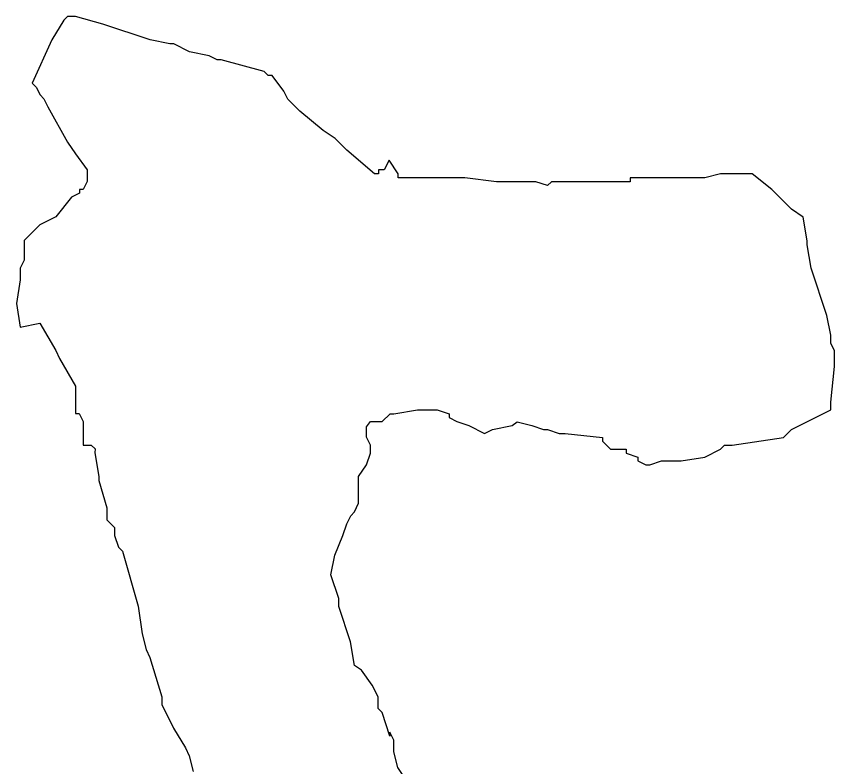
# Model space of a CAD drawing. Header units: metres. Extents: x 340139 to 343365, y 1762380 to 1766574.
# Drawn here: x 341082 to 343365, y 1764477 to 1766574 of the extents above; entities that cross this region are included whole.
import ezdxf

# ---------------------------------------------------------------- set-up
doc = ezdxf.new("R2010")
doc.units = ezdxf.units.M
doc.layers.add('VILLAGE BOUNDRY', color=10, linetype='Continuous')

msp = doc.modelspace()

# ---------------------------------------------------------------- linework, layer by layer
at = {"layer": 'VILLAGE BOUNDRY', "ltscale": 0.1, "flags": 128}
msp.add_lwpolyline([(342212.3, 1764378.2), (342146.4, 1764477.1), (342135.5, 1764521), (342135.5, 1764553.9), (342124.5, 1764575.9), (342124.5, 1764564.9), (342102.6, 1764630.8), (342091.6, 1764641.8), (342091.6, 1764674.7), (342075.2, 1764707.6), (342045.6, 1764749.3), (342025.8, 1764762.5), (342014.8, 1764828.4), (341981.9, 1764927.2), (341981.9, 1764949.2), (341960, 1765015.1), (341971, 1765069.9), (341993, 1765124.8), (342004, 1765157.7), (342015, 1765179.7), (342025.9, 1765190.7), (342036.9, 1765215.5), (342037, 1765289.5), (342058.9, 1765322.4), (342069.9, 1765355.3), (342069.9, 1765377.3), (342059, 1765399.2), (342059, 1765428.8), (342070, 1765443.2), (342102.9, 1765443.2), (342124.9, 1765465.1), (342135.8, 1765465.1), (342201.7, 1765476.1), (342256.6, 1765476), (342289.5, 1765465.1), (342289.5, 1765454.1), (342311.5, 1765443.1), (342344.5, 1765432.1), (342388.3, 1765410.1), (342410.3, 1765421.1), (342465.2, 1765432.1), (342479.7, 1765442.1), (342520.1, 1765432), (342553, 1765421), (342563.9, 1765421), (342596.9, 1765410), (342613.4, 1765410), (342717.7, 1765399), (342717.7, 1765388), (342739.6, 1765366.1), (342783.5, 1765366.1), (342783.5, 1765355.1), (342816.4, 1765344.1), (342816.4, 1765333.1), (342838.4, 1765322.1), (342849.4, 1765322.1), (342882.3, 1765333.1), (342937.2, 1765333.1), (343003, 1765344), (343047, 1765366), (343058, 1765376.9), (343079.9, 1765376.9), (343222.6, 1765398.8), (343244.6, 1765420.8), (343354.4, 1765475.6), (343354.4, 1765497.6), (343365.4, 1765596.4), (343365.4, 1765640.3), (343354.5, 1765662.3), (343354.5, 1765684.2), (343343.5, 1765739.1), (343299.7, 1765870.9), (343288.7, 1765936.7), (343288.7, 1765947.7), (343277.7, 1766013.6), (343244.8, 1766035.6), (343189.9, 1766090.5), (343135.1, 1766134.4), (343047.2, 1766134.4), (343003.3, 1766123.5), (342794.7, 1766123.6), (342794.7, 1766112.6), (342575.2, 1766112.6), (342564.2, 1766101.7), (342531.3, 1766112.7), (342421.5, 1766112.7), (342333.7, 1766123.7), (342147, 1766123.8), (342147, 1766134.8), (342122, 1766172.4), (342108.6, 1766145.7), (342092.2, 1766145.7), (342092.2, 1766134.8), (342081.2, 1766134.8), (342004.4, 1766200.7), (341971.4, 1766233.6), (341938.5, 1766255.6), (341873.3, 1766310), (341839.7, 1766343.5), (341828.8, 1766365.4), (341795.9, 1766409.3), (341784.9, 1766409.3), (341773.9, 1766420.3), (341653.2, 1766453.3), (341642.2, 1766453.3), (341620.2, 1766464.3), (341565.3, 1766475.3), (341521.4, 1766497.3), (341510.4, 1766497.3), (341455.6, 1766508.3), (341323.8, 1766552.2), (341247, 1766574.2), (341225.1, 1766574.2), (341214.1, 1766563.2), (341181.1, 1766508.4), (341126.2, 1766387.6), (341137.2, 1766376.6), (341148.1, 1766354.7), (341159.1, 1766343.7), (341170.1, 1766321.7), (341224.9, 1766222.9), (341246.9, 1766190), (341279.8, 1766146), (341279.8, 1766113.1), (341268.8, 1766091.2), (341257.8, 1766091.2), (341257.8, 1766080.2), (341235.8, 1766069.2), (341191.9, 1766014.3), (341148, 1765992.4), (341104.1, 1765948.5), (341104.1, 1765893.6), (341093, 1765871.7), (341093, 1765838.7), (341082, 1765772.9), (341093, 1765707), (341147.9, 1765717.9), (341191.8, 1765641.1), (341202.8, 1765619.1), (341246.6, 1765542.3), (341246.6, 1765465.4), (341257.6, 1765465.4), (341268.5, 1765443.5), (341268.5, 1765377.6), (341290.5, 1765377.6), (341301.5, 1765366.6), (341301.4, 1765355.6), (341312.4, 1765289.8), (341312.4, 1765278.8), (341334.3, 1765201.9), (341334.3, 1765169), (341356.3, 1765147), (341356.3, 1765125.1), (341367.2, 1765092.1), (341378.2, 1765081.1), (341422.1, 1764927.4), (341433, 1764850.6), (341444, 1764806.7), (341454.9, 1764784.7), (341487.9, 1764674.9), (341487.8, 1764652.9), (341520.8, 1764587.1), (341553.7, 1764532.2), (341564.6, 1764510.2), (341575.6, 1764466.3)], dxfattribs=at)

doc.saveas('drawing.dxf')
